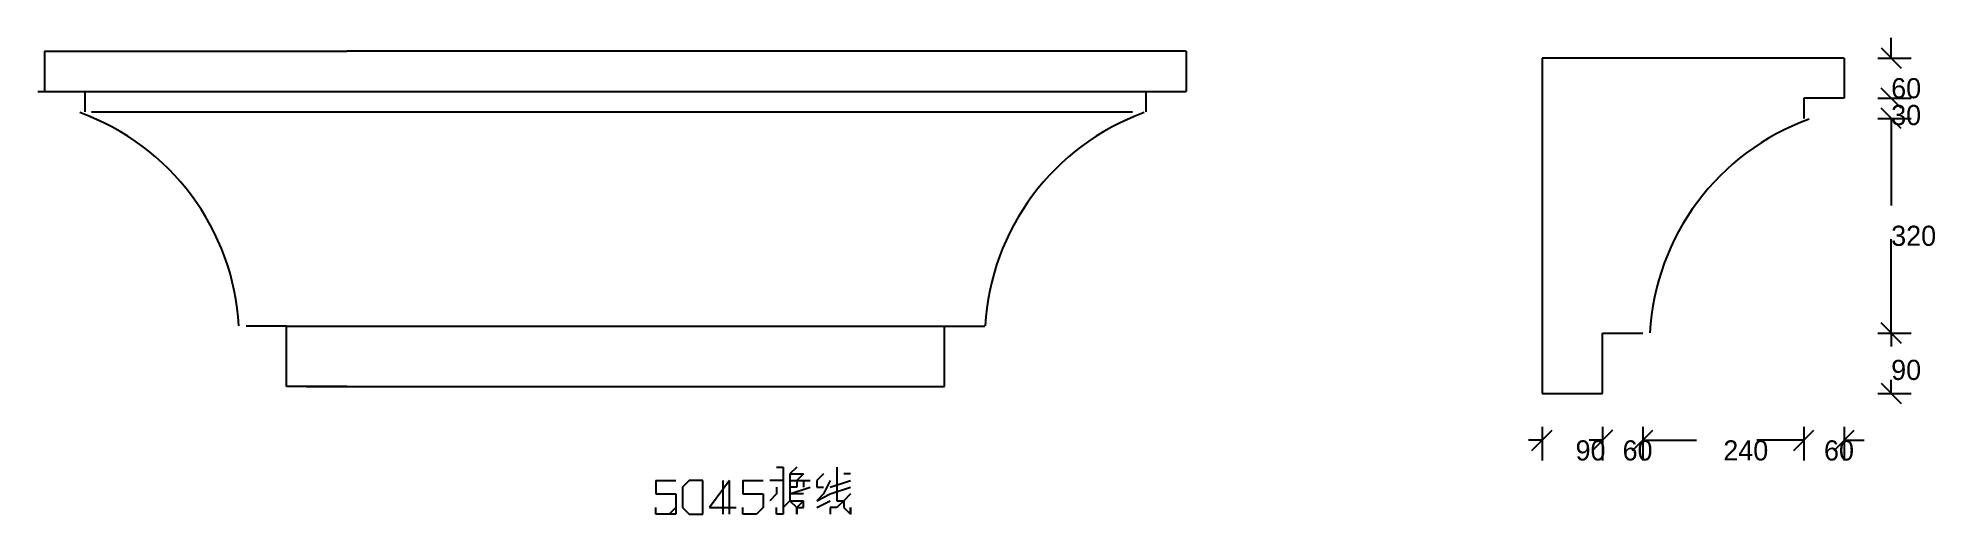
# Model space of a CAD drawing. Header units: metres. Extents: x 5.97 to 8.8, y 7.29 to 8.
import ezdxf

# ---------------------------------------------------------------- set-up
doc = ezdxf.new("R2010")
doc.units = ezdxf.units.M

# ---------------------------------------------------------------- blocks, each defined once
blk = doc.blocks.new('_OBLIQUE')
at = {"color": 0, "linetype": 'BYBLOCK'}
blk.add_line((-0.5, -0.5), (0.5, 0.5), dxfattribs=at)

msp = doc.modelspace()

# ---------------------------------------------------------------- linework, layer by layer
for p, q in [((8.73, 7.97), (8.73, 8)), ((5.98, 7.98), (6.43, 7.98)), ((5.98, 7.98), (5.98, 7.92)), ((7.68, 7.98), (6.43, 7.98)), ((7.68, 7.98), (7.68, 7.92)), ((8.66, 7.97), (8.21, 7.97)), ((8.21, 7.97), (8.21, 7.47)), ((8.66, 7.97), (8.66, 7.91)), ((8.71, 7.97), (8.76, 7.97)), ((5.97, 7.92), (7.68, 7.92)), ((6.04, 7.92), (6.04, 7.89)), ((7.62, 7.92), (7.62, 7.89)), ((6.05, 7.89), (7.6, 7.89)), ((8.66, 7.91), (8.6, 7.91)), ((8.6, 7.91), (8.6, 7.88)), ((8.71, 7.91), (8.76, 7.91)), ((8.71, 7.88), (8.76, 7.88)), ((8.73, 7.88), (8.73, 7.75)), ((8.73, 7.88), (8.73, 7.85)), ((8.73, 7.56), (8.73, 7.7)), ((6.34, 7.57), (6.28, 7.57)), ((6.34, 7.57), (7.33, 7.57)), ((6.34, 7.48), (6.34, 7.57)), ((7.32, 7.48), (7.32, 7.57)), ((7.32, 7.57), (7.38, 7.57)), ((8.3, 7.56), (8.36, 7.56)), ((8.3, 7.47), (8.3, 7.56)), ((8.71, 7.56), (8.76, 7.56)), ((8.73, 7.56), (8.73, 7.54)), ((8.73, 7.47), (8.73, 7.49)), ((6.43, 7.48), (6.34, 7.48)), ((6.37, 7.48), (6.49, 7.48)), ((6.43, 7.48), (7.32, 7.48)), ((8.21, 7.47), (8.3, 7.47)), ((8.71, 7.47), (8.76, 7.47)), ((8.21, 7.42), (8.21, 7.37)), ((8.3, 7.42), (8.3, 7.37)), ((8.3, 7.42), (8.3, 7.37)), ((8.36, 7.42), (8.36, 7.37)), ((8.6, 7.42), (8.6, 7.37)), ((8.66, 7.42), (8.66, 7.37)), ((8.21, 7.4), (8.19, 7.4)), ((8.3, 7.4), (8.28, 7.4)), ((8.36, 7.4), (8.44, 7.4)), ((8.6, 7.4), (8.53, 7.4)), ((8.66, 7.4), (8.69, 7.4)), ((7.07, 7.36), (7.08, 7.36)), ((7.08, 7.36), (7.08, 7.29)), ((7.08, 7.36), (7.08, 7.36)), ((7.1, 7.36), (7.09, 7.35)), ((7.09, 7.35), (7.1, 7.35)), ((7.09, 7.35), (7.09, 7.34)), ((7.1, 7.36), (7.1, 7.36)), ((7.1, 7.36), (7.1, 7.36)), ((7.1, 7.35), (7.11, 7.35)), ((7.11, 7.35), (7.1, 7.34)), ((7.11, 7.35), (7.11, 7.35)), ((7.14, 7.35), (7.13, 7.34)), ((7.14, 7.35), (7.14, 7.35)), ((7.16, 7.36), (7.16, 7.36)), ((7.16, 7.36), (7.16, 7.34)), ((7.17, 7.35), (7.17, 7.35)), ((7.18, 7.35), (7.17, 7.35)), ((6.89, 7.34), (6.91, 7.34)), ((6.89, 7.34), (6.92, 7.34)), ((6.89, 7.34), (6.89, 7.32)), ((6.89, 7.32), (6.89, 7.32)), ((6.89, 7.32), (6.9, 7.32)), ((6.9, 7.32), (6.91, 7.32)), ((6.91, 7.34), (6.92, 7.34)), ((6.91, 7.32), (6.91, 7.32)), ((6.91, 7.32), (6.92, 7.32)), ((6.91, 7.32), (6.92, 7.32)), ((6.92, 7.32), (6.92, 7.31)), ((6.92, 7.32), (6.92, 7.31)), ((6.92, 7.32), (6.92, 7.32)), ((6.94, 7.34), (6.93, 7.33)), ((6.94, 7.34), (6.93, 7.33)), ((6.93, 7.33), (6.93, 7.32)), ((6.93, 7.33), (6.93, 7.32)), ((6.93, 7.32), (6.93, 7.31)), ((6.93, 7.32), (6.93, 7.31)), ((6.94, 7.34), (6.94, 7.34)), ((6.94, 7.34), (6.94, 7.34)), ((6.95, 7.34), (6.94, 7.34)), ((6.94, 7.34), (6.94, 7.34)), ((6.96, 7.34), (6.95, 7.34)), ((6.96, 7.34), (6.95, 7.34)), ((6.96, 7.33), (6.96, 7.34)), ((6.96, 7.33), (6.96, 7.34)), ((6.96, 7.32), (6.96, 7.33)), ((6.96, 7.32), (6.96, 7.33)), ((6.96, 7.31), (6.96, 7.32)), ((6.96, 7.31), (6.96, 7.32)), ((7, 7.34), (6.97, 7.3)), ((6.99, 7.34), (6.99, 7.29)), ((7, 7.29), (7, 7.34)), ((7.02, 7.34), (7.03, 7.34)), ((7.02, 7.34), (7.05, 7.34)), ((7.02, 7.34), (7.02, 7.32)), ((7.02, 7.32), (7.02, 7.32)), ((7.02, 7.32), (7.03, 7.32)), ((7.03, 7.34), (7.05, 7.34)), ((7.03, 7.32), (7.04, 7.32)), ((7.04, 7.32), (7.04, 7.32)), ((7.04, 7.32), (7.05, 7.32)), ((7.04, 7.32), (7.04, 7.32)), ((7.04, 7.32), (7.05, 7.32)), ((7.05, 7.32), (7.05, 7.31)), ((7.05, 7.32), (7.05, 7.31)), ((7.08, 7.34), (7.06, 7.34)), ((7.07, 7.32), (7.06, 7.31)), ((7.07, 7.33), (7.07, 7.32)), ((7.07, 7.32), (7.07, 7.32)), ((7.08, 7.33), (7.08, 7.33)), ((7.08, 7.33), (7.08, 7.32)), ((7.09, 7.34), (7.12, 7.34)), ((7.09, 7.34), (7.09, 7.34)), ((7.09, 7.34), (7.09, 7.32)), ((7.09, 7.34), (7.09, 7.34)), ((7.09, 7.32), (7.12, 7.33)), ((7.1, 7.33), (7.09, 7.33)), ((7.09, 7.32), (7.09, 7.31)), ((7.11, 7.32), (7.09, 7.32)), ((7.09, 7.32), (7.09, 7.32)), ((7.1, 7.34), (7.1, 7.33)), ((7.1, 7.34), (7.1, 7.34)), ((7.1, 7.33), (7.1, 7.33)), ((7.11, 7.34), (7.11, 7.33)), ((7.13, 7.34), (7.13, 7.33)), ((7.13, 7.33), (7.14, 7.33)), ((7.14, 7.32), (7.13, 7.31)), ((7.13, 7.31), (7.15, 7.32)), ((7.15, 7.34), (7.14, 7.32)), ((7.15, 7.33), (7.18, 7.34)), ((7.15, 7.32), (7.18, 7.33)), ((7.16, 7.34), (7.16, 7.33)), ((7.16, 7.33), (7.16, 7.33)), ((7.16, 7.33), (7.16, 7.32)), ((7.16, 7.32), (7.16, 7.31)), ((7.16, 7.32), (7.16, 7.32)), ((7.18, 7.32), (7.17, 7.31)), ((7.18, 7.32), (7.18, 7.32)), ((6.89, 7.29), (6.89, 7.3)), ((6.89, 7.3), (6.89, 7.3)), ((6.89, 7.3), (6.89, 7.3)), ((6.89, 7.3), (6.89, 7.3)), ((6.89, 7.3), (6.89, 7.3)), ((6.9, 7.29), (6.89, 7.29)), ((6.89, 7.29), (6.89, 7.29)), ((6.91, 7.29), (6.9, 7.29)), ((6.92, 7.3), (6.91, 7.29)), ((6.91, 7.29), (6.91, 7.29)), ((6.92, 7.29), (6.91, 7.29)), ((6.92, 7.31), (6.92, 7.3)), ((6.92, 7.31), (6.92, 7.3)), ((6.92, 7.3), (6.92, 7.3)), ((6.92, 7.3), (6.92, 7.3)), ((6.92, 7.3), (6.92, 7.29)), ((6.93, 7.31), (6.93, 7.3)), ((6.93, 7.31), (6.93, 7.3)), ((6.93, 7.3), (6.94, 7.29)), ((6.93, 7.3), (6.94, 7.29)), ((6.94, 7.29), (6.94, 7.29)), ((6.94, 7.29), (6.94, 7.29)), ((6.94, 7.29), (6.95, 7.29)), ((6.94, 7.29), (6.94, 7.29)), ((6.95, 7.29), (6.96, 7.29)), ((6.95, 7.29), (6.95, 7.29)), ((6.95, 7.29), (6.96, 7.29)), ((6.96, 7.3), (6.96, 7.31)), ((6.96, 7.3), (6.96, 7.31)), ((6.96, 7.29), (6.96, 7.3)), ((6.96, 7.29), (6.96, 7.3)), ((6.97, 7.3), (7.01, 7.3)), ((7.02, 7.29), (7.02, 7.3)), ((7.02, 7.3), (7.02, 7.3)), ((7.02, 7.3), (7.02, 7.3)), ((7.02, 7.3), (7.02, 7.3)), ((7.02, 7.3), (7.02, 7.3)), ((7.03, 7.29), (7.02, 7.29)), ((7.02, 7.29), (7.02, 7.29)), ((7.04, 7.29), (7.03, 7.29)), ((7.05, 7.3), (7.04, 7.29)), ((7.05, 7.3), (7.04, 7.29)), ((7.04, 7.29), (7.04, 7.29)), ((7.04, 7.29), (7.04, 7.29)), ((7.05, 7.31), (7.05, 7.3)), ((7.05, 7.31), (7.05, 7.3)), ((7.05, 7.3), (7.05, 7.3)), ((7.05, 7.3), (7.05, 7.3)), ((7.06, 7.31), (7.06, 7.31)), ((7.07, 7.29), (7.07, 7.3)), ((7.08, 7.29), (7.07, 7.29)), ((7.09, 7.31), (7.08, 7.3)), ((7.08, 7.3), (7.08, 7.3)), ((7.08, 7.3), (7.08, 7.29)), ((7.08, 7.29), (7.08, 7.29)), ((7.09, 7.31), (7.11, 7.31)), ((7.09, 7.31), (7.1, 7.3)), ((7.11, 7.31), (7.1, 7.3)), ((7.1, 7.3), (7.1, 7.29)), ((7.1, 7.29), (7.1, 7.3)), ((7.1, 7.3), (7.11, 7.3)), ((7.1, 7.29), (7.1, 7.29)), ((7.11, 7.3), (7.11, 7.31)), ((7.11, 7.3), (7.11, 7.3)), ((7.13, 7.3), (7.15, 7.31)), ((7.13, 7.31), (7.13, 7.31)), ((7.16, 7.3), (7.15, 7.3)), ((7.15, 7.3), (7.15, 7.29)), ((7.17, 7.31), (7.16, 7.3)), ((7.16, 7.31), (7.17, 7.31)), ((7.16, 7.3), (7.16, 7.3)), ((7.17, 7.31), (7.17, 7.31)), ((7.17, 7.31), (7.17, 7.3)), ((7.17, 7.3), (7.17, 7.3)), ((7.17, 7.3), (7.18, 7.29)), ((7.18, 7.29), (7.18, 7.3)), ((7.18, 7.3), (7.18, 7.29)), ((7.18, 7.29), (7.18, 7.29)), ((7.18, 7.29), (7.18, 7.29))]:
    msp.add_line(p, q)
for centre, start, end in [((5.91, 7.55), 3.26, 70.14), ((7.74, 7.55), 109.86, 176.74), ((8.73, 7.54), 109.86, 176.74)]:
    msp.add_arc(centre, 0.36, start, end)

# ---------------------------------------------------------------- block references
at = {"xscale": 0.03, "yscale": 0.03, "zscale": 0.03}
for p, rotation in [((8.73, 7.97), 270), ((8.73, 7.91), 90), ((8.73, 7.91), 90), ((8.73, 7.88), 90), ((8.73, 7.56), 270), ((8.73, 7.56), 90), ((8.73, 7.47), 270), ((8.3, 7.4), 180), ((8.3, 7.4), 180)]:
    msp.add_blockref('_OBLIQUE', p, dxfattribs=dict(at, rotation=rotation))
for p in [(8.21, 7.4), (8.36, 7.4), (8.6, 7.4), (8.66, 7.4)]:
    msp.add_blockref('_OBLIQUE', p, dxfattribs=at)

# ---------------------------------------------------------------- texts
at = {"char_height": 0.03, "attachment_point": 1}
for s, insert in [('\\A1;60', (8.73, 7.94)), ('\\A1;30', (8.73, 7.9)), ('\\A1;320', (8.73, 7.72)), ('\\A1;90', (8.73, 7.52)), ('\\A1;90', (8.26, 7.4)), ('\\A1;60', (8.33, 7.4)), ('\\A1;240', (8.48, 7.4)), ('\\A1;60', (8.63, 7.4))]:
    msp.add_mtext(s, dxfattribs=dict(at, insert=insert))

doc.saveas('drawing.dxf')
